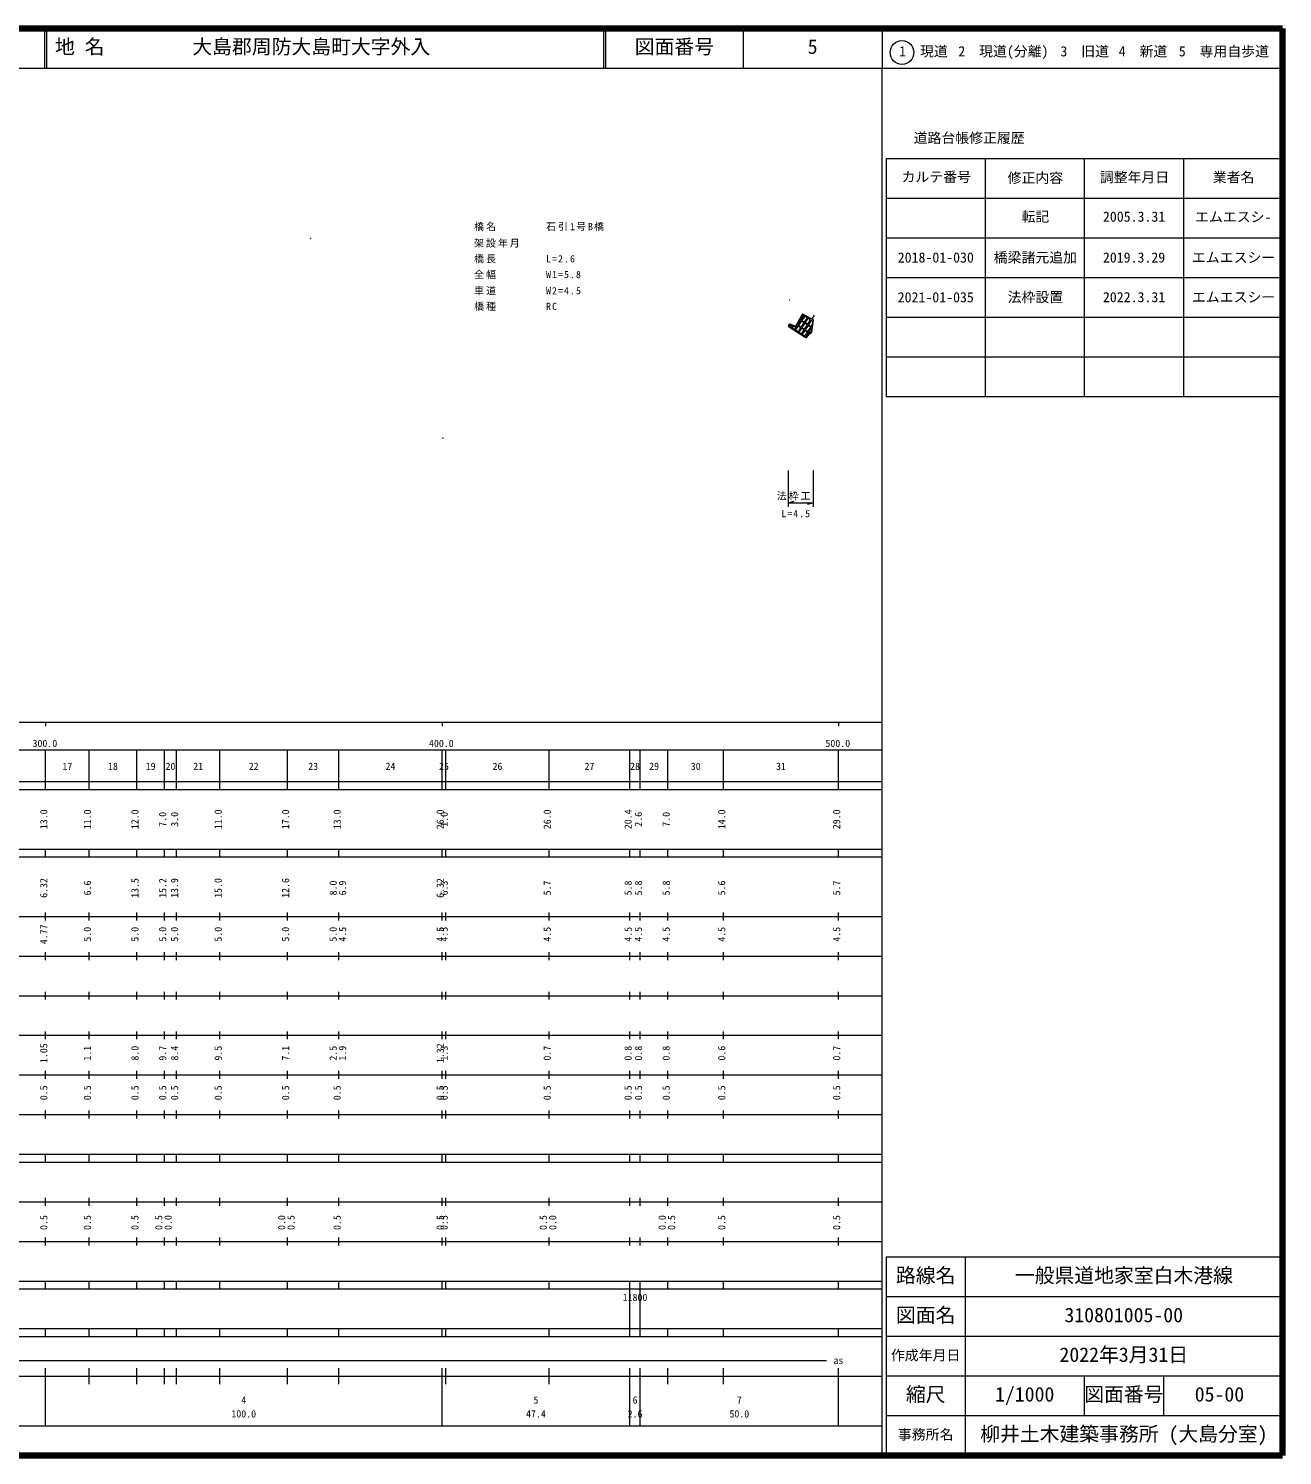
# Model space of a CAD drawing. Units: millimetres on the paper, with parts at other scales. Extents: x 40 to 680, y 20 to 380.
# Drawn here: x 363.7 to 680, y 20 to 380 of the extents above; entities that cross this region are included whole.
import ezdxf
from ezdxf.enums import TextEntityAlignment as Align

# ---------------------------------------------------------------- set-up
doc = ezdxf.new("R2010")
doc.units = ezdxf.units.MM
for name, color, linetype, lineweight in [('M-BGD', 7, 'Continuous', 13), ('M-BMK-HTXT', 7, 'Continuous', 13), ('M-STR-HTXT', 7, 'Continuous', 13), ('M-STR-STR3', 7, 'Continuous', 13), ('M-TTL', 2, 'Continuous', 140), ('M-TTL-BAND', 7, 'Continuous', 13), ('M-TTL-FRAM', 2, 'Continuous', 13), ('M-TTL-LINE', 7, 'Continuous', 13)]:
    doc.layers.add(name, color=color, linetype=linetype, lineweight=lineweight)
doc.layers.add('M-TTL-TXT', color=7, linetype='Continuous')
doc.styles.add('ＭＳ ゴシック', font='')
doc.styles.get('ＭＳ ゴシック').set_extended_font_data('MS Gothic')

msp = doc.modelspace()

# ---------------------------------------------------------------- linework, layer by layer
at = {"layer": 'M-BGD'}
for p, q in [((561.356, 306.681), (561.951, 307.684)), ((559.862, 301.848), (560.624, 302.885))]:
    msp.add_line(p, q, dxfattribs=at)
at = {"layer": 'M-BMK-HTXT'}
for centre, radius in [((434.811, 327.04), 0.0313), ((434.811, 327.04), 0.025), ((434.811, 327.04), 0.0188), ((434.811, 327.04), 0.0125), ((434.811, 327.04), 0.0063), ((555.632, 311.548), 0.0313), ((555.632, 311.548), 0.025), ((555.632, 311.548), 0.0188), ((555.632, 311.548), 0.0125), ((555.632, 311.548), 0.0063), ((468.229, 276.668), 0.0313), ((468.229, 276.668), 0.025), ((468.229, 276.668), 0.0188), ((468.229, 276.668), 0.0125), ((468.229, 276.668), 0.0063)]:
    msp.add_circle(centre, radius, dxfattribs=at)
at = {"layer": 'M-STR-HTXT'}
for p, q in [((555.312, 268.526), (555.312, 259.362)), ((561.704, 259.362), (561.704, 268.526)), ((555.312, 260.362), (556.812, 260.782)), ((555.312, 260.362), (561.704, 260.362)), ((561.704, 260.362), (560.204, 259.942))]:
    msp.add_line(p, q, dxfattribs=at)
at = {"layer": 'M-STR-STR3'}
for p, q in [((558.284, 306.459), (557.631, 305.332)), ((558.494, 306.321), (558.284, 306.459)), ((559.037, 307.759), (558.384, 306.632)), ((558.972, 308.045), (561.714, 306.476)), ((559.318, 307.574), (559.037, 307.759)), ((561.29, 303.403), (561.714, 306.476)), ((561.468, 306.158), (561.333, 305.178)), ((561.704, 306.481), (561.715, 306.479)), ((555.688, 305.514), (555.312, 304.943)), ((555.312, 304.943), (559.622, 302.106)), ((555.589, 305), (556.174, 304.615)), ((555.764, 305.265), (555.592, 305.004)), ((555.688, 305.514), (557.146, 304.893)), ((555.764, 305.265), (556.418, 304.986)), ((556.174, 304.615), (556.418, 304.986)), ((556.605, 304.906), (556.341, 304.505)), ((556.341, 304.505), (557.009, 304.065)), ((556.605, 304.906), (557.23, 304.64)), ((556.715, 305.077), (557.146, 304.893)), ((557.009, 304.065), (557.669, 305.068)), ((557.176, 303.955), (557.845, 303.515)), ((557.531, 305.159), (557.23, 304.64)), ((557.531, 305.159), (557.23, 304.64)), ((557.669, 305.068), (557.531, 305.159)), ((557.749, 305.535), (557.631, 305.332)), ((557.845, 303.515), (558.504, 304.518)), ((558.012, 303.406), (558.68, 302.966)), ((558.68, 302.966), (559.34, 303.968)), ((558.847, 302.856), (559.515, 302.416)), ((559.515, 302.416), (560.175, 303.418)), ((559.622, 302.106), (561.29, 303.403)), ((560.613, 303.13), (559.817, 302.511))]:
    msp.add_line(p, q, dxfattribs=at)
for points in [[(558.972, 308.045), (557.665, 305.789), (557.146, 304.893)], [(557.631, 305.332), (557.779, 305.235), (558.494, 306.321)], [(558.384, 306.632), (558.604, 306.488), (559.318, 307.574)], [(561.468, 306.158), (561.156, 306.364), (560.441, 305.278), (561.109, 304.838), (561.333, 305.178)], [(558.504, 304.518), (557.836, 304.958), (557.176, 303.955)], [(559.34, 303.968), (558.671, 304.408), (558.012, 303.406)], [(560.175, 303.418), (559.507, 303.858), (558.847, 302.856)], [(560.613, 303.13), (560.342, 303.308), (559.817, 302.511)], [(561.241, 304.512), (561.167, 304.561), (560.452, 303.475), (560.78, 303.26)], [(561.241, 304.512), (561.103, 303.511), (560.78, 303.26)]]:
    msp.add_lwpolyline(points, dxfattribs=at)
for points in [[(559.329, 305.771), (558.661, 306.211), (557.946, 305.125), (558.614, 304.685)], [(560.154, 307.024), (559.485, 307.464), (558.771, 306.378), (559.439, 305.938)], [(560.989, 306.474), (560.321, 306.914), (559.606, 305.828), (560.274, 305.388)], [(560.164, 305.221), (559.496, 305.661), (558.781, 304.575), (559.45, 304.135)], [(561, 304.671), (560.331, 305.111), (559.617, 304.025), (560.285, 303.585)]]:
    msp.add_lwpolyline(points, close=True, dxfattribs=at)
at = {"layer": 'M-TTL'}
for p, q in [((680, 380), (40, 380)), ((680, 20), (680, 380)), ((40, 20), (680, 20))]:
    msp.add_line(p, q, dxfattribs=at)
at = {"layer": 'M-TTL-BAND'}
for p, q in [((579, 20), (579, 370)), ((40, 205), (579, 205)), ((368, 205), (368, 204)), ((468, 205), (468, 204)), ((568, 205), (568, 204)), ((68, 198), (579, 198)), ((368, 188), (368, 198)), ((379, 188), (379, 198)), ((391, 188), (391, 198)), ((398, 188), (398, 198)), ((401, 188), (401, 198)), ((412, 188), (412, 198)), ((429, 188), (429, 198)), ((442, 188), (442, 198)), ((468, 188), (468, 198)), ((469, 188), (469, 198)), ((495, 188), (495, 198)), ((515.4, 188), (515.4, 198)), ((518, 188), (518, 198)), ((525, 188), (525, 198)), ((539, 188), (539, 198)), ((568, 188), (568, 198)), ((40, 190), (579, 190)), ((40, 188), (579, 188)), ((40, 173), (579, 173)), ((368, 171), (368, 173)), ((379, 171), (379, 173)), ((391, 171), (391, 173)), ((398, 171), (398, 173)), ((401, 171), (401, 173)), ((412, 171), (412, 173)), ((429, 171), (429, 173)), ((442, 171), (442, 173)), ((468, 171), (468, 173)), ((469, 171), (469, 173)), ((495, 171), (495, 173)), ((515.4, 171), (515.4, 173)), ((518, 171), (518, 173)), ((525, 171), (525, 173)), ((539, 171), (539, 173)), ((568, 171), (568, 173)), ((40, 171), (579, 171)), ((40, 156), (579, 156)), ((368, 155), (368, 157)), ((379, 155), (379, 157)), ((391, 155), (391, 157)), ((398, 155), (398, 157)), ((401, 155), (401, 157)), ((412, 155), (412, 157)), ((429, 155), (429, 157)), ((442, 155), (442, 157)), ((468, 155), (468, 157)), ((469, 155), (469, 157)), ((495, 155), (495, 157)), ((515.4, 155), (515.4, 157)), ((518, 155), (518, 157)), ((525, 155), (525, 157)), ((539, 155), (539, 157)), ((568, 155), (568, 157)), ((46, 146), (579, 146)), ((368, 145), (368, 147)), ((379, 145), (379, 147)), ((391, 145), (391, 147)), ((398, 145), (398, 147)), ((401, 145), (401, 147)), ((412, 145), (412, 147)), ((429, 145), (429, 147)), ((442, 145), (442, 147)), ((468, 145), (468, 147)), ((469, 145), (469, 147)), ((495, 145), (495, 147)), ((515.4, 145), (515.4, 147)), ((518, 145), (518, 147)), ((525, 145), (525, 147)), ((539, 145), (539, 147)), ((568, 145), (568, 147)), ((368, 135), (368, 137)), ((379, 135), (379, 137)), ((391, 135), (391, 137)), ((398, 135), (398, 137)), ((401, 135), (401, 137)), ((412, 135), (412, 137)), ((429, 135), (429, 137)), ((442, 135), (442, 137)), ((468, 135), (468, 137)), ((469, 135), (469, 137)), ((495, 135), (495, 137)), ((515.4, 135), (515.4, 137)), ((518, 135), (518, 137)), ((525, 135), (525, 137)), ((539, 135), (539, 137)), ((568, 135), (568, 137)), ((52, 136), (579, 136)), ((46, 126), (579, 126)), ((368, 125), (368, 127)), ((379, 125), (379, 127)), ((391, 125), (391, 127)), ((398, 125), (398, 127)), ((401, 125), (401, 127)), ((412, 125), (412, 127)), ((429, 125), (429, 127)), ((442, 125), (442, 127)), ((468, 125), (468, 127)), ((469, 125), (469, 127)), ((495, 125), (495, 127)), ((515.4, 125), (515.4, 127)), ((518, 125), (518, 127)), ((525, 125), (525, 127)), ((539, 125), (539, 127)), ((568, 125), (568, 127)), ((52, 116), (579, 116)), ((368, 115), (368, 117)), ((379, 115), (379, 117)), ((391, 115), (391, 117)), ((398, 115), (398, 117)), ((401, 115), (401, 117)), ((412, 115), (412, 117)), ((429, 115), (429, 117)), ((442, 115), (442, 117)), ((468, 115), (468, 117)), ((469, 115), (469, 117)), ((495, 115), (495, 117)), ((515.4, 115), (515.4, 117)), ((518, 115), (518, 117)), ((525, 115), (525, 117)), ((539, 115), (539, 117)), ((568, 115), (568, 117)), ((46, 106), (579, 106)), ((368, 105), (368, 107)), ((379, 105), (379, 107)), ((391, 105), (391, 107)), ((398, 105), (398, 107)), ((401, 105), (401, 107)), ((412, 105), (412, 107)), ((429, 105), (429, 107)), ((442, 105), (442, 107)), ((468, 105), (468, 107)), ((469, 105), (469, 107)), ((495, 105), (495, 107)), ((515.4, 105), (515.4, 107)), ((518, 105), (518, 107)), ((525, 105), (525, 107)), ((539, 105), (539, 107)), ((568, 105), (568, 107)), ((40, 96), (579, 96)), ((40, 94), (579, 94)), ((368, 94), (368, 96)), ((379, 94), (379, 96)), ((391, 94), (391, 96)), ((398, 94), (398, 96)), ((401, 94), (401, 96)), ((412, 94), (412, 96)), ((429, 94), (429, 96)), ((442, 94), (442, 96)), ((468, 94), (468, 96)), ((469, 94), (469, 96)), ((495, 94), (495, 96)), ((515.4, 94), (515.4, 96)), ((518, 94), (518, 96)), ((525, 94), (525, 96)), ((539, 94), (539, 96)), ((568, 94), (568, 96)), ((49, 84), (579, 84)), ((368, 83), (368, 85)), ((379, 83), (379, 85)), ((391, 83), (391, 85)), ((398, 83), (398, 85)), ((401, 83), (401, 85)), ((412, 83), (412, 85)), ((429, 83), (429, 85)), ((442, 83), (442, 85)), ((468, 83), (468, 85)), ((469, 83), (469, 85)), ((495, 83), (495, 85)), ((515.4, 83), (515.4, 85)), ((518, 83), (518, 85)), ((525, 83), (525, 85)), ((539, 83), (539, 85)), ((568, 83), (568, 85)), ((40, 74), (579, 74)), ((368, 73), (368, 75)), ((379, 73), (379, 75)), ((391, 73), (391, 75)), ((398, 73), (398, 75)), ((401, 73), (401, 75)), ((412, 73), (412, 75)), ((429, 73), (429, 75)), ((442, 73), (442, 75)), ((468, 73), (468, 75)), ((469, 73), (469, 75)), ((495, 73), (495, 75)), ((515.4, 73), (515.4, 75)), ((518, 73), (518, 75)), ((525, 73), (525, 75)), ((539, 73), (539, 75)), ((568, 73), (568, 75)), ((40, 64), (579, 64)), ((40, 62), (579, 62)), ((368, 62), (368, 64)), ((379, 62), (379, 64)), ((391, 62), (391, 64)), ((398, 62), (398, 64)), ((401, 62), (401, 64)), ((412, 62), (412, 64)), ((429, 62), (429, 64)), ((442, 62), (442, 64)), ((468, 62), (468, 64)), ((469, 62), (469, 64)), ((495, 62), (495, 64)), ((515.4, 62), (515.4, 64)), ((515.4, 52), (515.4, 62)), ((518, 62), (518, 64)), ((518, 52), (518, 62)), ((525, 62), (525, 64)), ((539, 62), (539, 64)), ((568, 62), (568, 64)), ((40, 52), (579, 52)), ((368, 50), (368, 52)), ((379, 50), (379, 52)), ((391, 50), (391, 52)), ((398, 50), (398, 52)), ((401, 50), (401, 52)), ((412, 50), (412, 52)), ((429, 50), (429, 52)), ((442, 50), (442, 52)), ((468, 50), (468, 52)), ((469, 50), (469, 52)), ((495, 50), (495, 52)), ((515.4, 50), (515.4, 52)), ((518, 50), (518, 52)), ((525, 50), (525, 52)), ((539, 50), (539, 52)), ((568, 50), (568, 52)), ((40, 50), (579, 50)), ((71, 44), (565, 44)), ((40, 40), (579, 40)), ((368, 27.5), (368, 42)), ((379, 38), (379, 42)), ((391, 38), (391, 42)), ((398, 38), (398, 42)), ((401, 38), (401, 42)), ((412, 38), (412, 42)), ((429, 38), (429, 42)), ((442, 38), (442, 42)), ((468, 27.5), (468, 42)), ((469, 38), (469, 42)), ((495, 38), (495, 42)), ((515.4, 27.5), (515.4, 42)), ((518, 27.5), (518, 42)), ((525, 38), (525, 42)), ((539, 38), (539, 42)), ((568, 27.5), (568, 42)), ((68, 27.5), (579, 27.5))]:
    msp.add_line(p, q, dxfattribs=at)
at = {"layer": 'M-TTL-FRAM'}
msp.add_line((580, 347.197), (680, 347.197), dxfattribs=at)
for points in [[(580, 347.197), (580, 287.197), (680, 287.197)], [(680, 70), (580, 70), (580, 20)]]:
    msp.add_lwpolyline(points, dxfattribs=at)
at = {"layer": 'M-TTL-LINE'}
for p, q in [((367.75, 380), (367.75, 370)), ((368.25, 380), (368.25, 370)), ((508.747, 380), (508.747, 370)), ((509.247, 380), (509.247, 370)), ((543.996, 380), (543.996, 370)), ((579, 380), (579, 370)), ((40, 370), (680, 370)), ((605, 347.197), (605, 287.197)), ((630, 347.197), (630, 287.197)), ((655, 347.197), (655, 287.197)), ((580, 337.197), (680, 337.197)), ((580, 327.197), (680, 327.197)), ((580, 317.197), (680, 317.197)), ((580, 307.197), (680, 307.197)), ((580, 297.197), (680, 297.197)), ((600, 70), (600, 20)), ((680, 60), (580, 60)), ((680, 50), (580, 50)), ((680, 40), (580, 40)), ((630, 40), (630, 30)), ((650, 40), (650, 30)), ((680, 30), (580, 30))]:
    msp.add_line(p, q, dxfattribs=at)
msp.add_circle((584.031, 373.958), 3, dxfattribs=at)

# ---------------------------------------------------------------- texts
at = {"layer": 'M-BMK-HTXT', "char_height": 1.833, "attachment_point": 7, "style": 'ＭＳ ゴシック'}
for s, insert in [('\\T1.21;橋名\u3000\u3000\u3000\u3000石引1号B橋\\~', (476.096, 328.903)), ('\\T1.2;架設年月\u3000\u3000', (476.096, 324.722)), ('\\T1.21;橋長\u3000\u3000\u3000\u3000L=2.6', (476.096, 320.778)), ('\\T1.21;全幅\u3000\u3000\u3000\u3000W1=5.8', (476.096, 316.822)), ('\\T1.21;車道\u3000\u3000\u3000\u3000W2=4.5', (476.096, 312.731)), ('\\T1.21;橋種\u3000\u3000\u3000\u3000RC', (476.096, 308.775))]:
    msp.add_mtext(s, dxfattribs=dict(at, insert=insert))
at = {"layer": 'M-STR-HTXT', "char_height": 1.833, "attachment_point": 7, "style": 'ＭＳ ゴシック'}
for s, insert in [('\\T1.2;法枠工', (552.458, 260.962)), ('\\T1.2;L=4.5', (553.619, 256.667))]:
    msp.add_mtext(s, dxfattribs=dict(at, insert=insert))
at = {"layer": 'M-TTL-BAND', "style": 'ＭＳ ゴシック'}
for s, p in [('300.0', (364.719, 198.195)), ('400.0', (464.719, 198.195)), ('500.0', (564.719, 198.195)), ('17', (372.25, 192.405)), ('18', (383.75, 192.405)), ('19', (393.25, 192.405)), ('20', (398.25, 192.405)), ('21', (405.25, 192.405)), ('22', (419.25, 192.405)), ('23', (434.25, 192.405)), ('24', (453.75, 192.405)), ('25', (467.25, 192.405)), ('26', (480.75, 192.405)), ('27', (503.95, 192.405)), ('28', (515.45, 192.405)), ('29', (520.25, 192.405)), ('30', (530.75, 192.405)), ('31', (552.25, 192.405)), ('11800', (513.575, 58.405)), ('as', (566.75, 42.5)), ('4', (417.375, 32.523)), ('5', (491.075, 32.523)), ('6', (516.075, 32.523)), ('7', (542.375, 32.523)), ('100.0', (414.875, 29.033)), ('47.4', (489.2, 29.033)), ('2.6', (514.825, 29.033)), ('50.0', (540.5, 29.033))]:
    msp.add_text(s, height=1.833, dxfattribs=at).set_placement(p, align=Align.BOTTOM_LEFT)
for s, p in [('13.0', (369, 178)), ('11.0', (380, 178)), ('12.0', (392, 178)), ('7.0', (399, 178.625)), ('3.0', (402, 178.625)), ('11.0', (413, 178)), ('17.0', (430, 178)), ('13.0', (443, 178)), ('26.0', (469, 178)), ('1.0', (470, 178.625)), ('26.0', (496, 178)), ('20.4', (516.4, 178)), ('2.6', (519, 178.625)), ('7.0', (526, 178.625)), ('14.0', (540, 178)), ('29.0', (569, 178)), ('6.32', (369, 160.674)), ('6.6', (380, 161.299)), ('13.5', (392, 160.674)), ('15.2', (399, 160.674)), ('13.9', (402, 160.674)), ('15.0', (413, 160.674)), ('12.6', (430, 160.674)), ('8.0', (442, 161.299)), ('6.9', (444.37, 161.299)), ('6.32', (469, 160.674)), ('6.3', (470, 161.299)), ('5.7', (496, 161.299)), ('5.8', (516.4, 161.299)), ('5.8', (519, 161.299)), ('5.8', (526, 161.299)), ('5.6', (540, 161.299)), ('5.7', (569, 161.299)), ('4.77', (369, 149)), ('5.0', (380, 149.625)), ('5.0', (392, 149.625)), ('5.0', (399, 149.625)), ('5.0', (402, 149.625)), ('5.0', (413, 149.625)), ('5.0', (430, 149.625)), ('5.0', (442, 149.625)), ('4.5', (444.37, 149.625)), ('4.5', (469, 149.625)), ('4.5', (470, 149.625)), ('4.5', (496, 149.625)), ('4.5', (516.4, 149.625)), ('4.5', (519, 149.625)), ('4.5', (526, 149.625)), ('4.5', (540, 149.625)), ('4.5', (569, 149.625)), ('1.05', (369, 119)), ('1.1', (380, 119.625)), ('8.0', (392, 119.625)), ('9.7', (399, 119.625)), ('8.4', (402, 119.625)), ('9.5', (413, 119.625)), ('7.1', (430, 119.625)), ('2.5', (442, 119.625)), ('1.9', (444.37, 119.625)), ('1.32', (469, 119)), ('1.3', (470, 119.625)), ('0.7', (496, 119.625)), ('0.8', (516.4, 119.625)), ('0.8', (519, 119.625)), ('0.8', (526, 119.625)), ('0.6', (540, 119.625)), ('0.7', (569, 119.625)), ('0.5', (369, 109.625)), ('0.5', (380, 109.625)), ('0.5', (392, 109.625)), ('0.5', (399, 109.625)), ('0.5', (402, 109.625)), ('0.5', (413, 109.625)), ('0.5', (430, 109.625)), ('0.5', (443, 109.625)), ('0.5', (469, 109.625)), ('0.5', (470, 109.625)), ('0.5', (496, 109.625)), ('0.5', (516.4, 109.625)), ('0.5', (519, 109.625)), ('0.5', (526, 109.625)), ('0.5', (540, 109.625)), ('0.5', (569, 109.625)), ('0.5', (369, 76.889)), ('0.5', (380, 76.889)), ('0.5', (392, 76.889)), ('0.5', (398, 76.889)), ('0.0', (400.37, 76.889)), ('0.0', (429, 76.889)), ('0.5', (431.37, 76.889)), ('0.5', (443, 76.889)), ('0.5', (469, 76.889)), ('0.5', (470, 76.889)), ('0.5', (495, 76.889)), ('0.0', (497.37, 76.889)), ('0.0', (525, 76.889)), ('0.5', (527.37, 76.889)), ('0.5', (540, 76.889)), ('0.5', (569, 76.889))]:
    msp.add_text(s, height=1.833, rotation=90, dxfattribs=at).set_placement(p, align=Align.BOTTOM_LEFT)
at = {"layer": 'M-TTL-TXT', "style": 'ＭＳ ゴシック'}
for s, height, p in [('地 名', 3.666, (370.38, 372.5)), ('大島郡周防大島町大字外入', 3.666, (405.024, 372.5)), ('図面番号', 3.666, (516.621, 372.5)), ('5', 3.666, (560.246, 372.5)), ('1\u3000現道', 2.566, (583.323, 372.208)), ('2\u3000現道(分離)', 2.566, (598.244, 372.208)), ('3\u3000旧道', 2.566, (623.996, 372.208)), ('4\u3000新道', 2.566, (638.699, 372.208)), ('5\u3000専用自歩道', 2.566, (653.853, 372.208)), ('道路台帳修正履歴', 2.566, (586.968, 350.363)), ('カルテ番号', 2.566, (583.925, 340.527)), ('修正内容', 2.566, (610.675, 340.273)), ('調整年月日', 2.566, (633.925, 340.447)), ('業者名', 2.566, (662.425, 340.447)), ('転記', 2.566, (614.175, 330.495)), ('2005.3.31', 2.566, (634.712, 330.495)), ('エムエスシ-', 2.566, (657.962, 330.439)), ('2018-01-030', 2.566, (582.962, 320.19)), ('橋梁諸元追加', 2.566, (607.175, 320.19)), ('2019.3.29', 2.566, (634.712, 320.19)), ('エムエスシー', 2.566, (657.175, 320.19)), ('2021-01-035', 2.566, (582.951, 310.161)), ('法枠設置', 2.566, (610.675, 310.19)), ('2022.3.31', 2.566, (634.712, 310.19)), ('エムエスシー', 2.566, (657.175, 310.19)), ('路線名', 3.666, (582.5, 62.5)), ('一般県道地家室白木港線', 3.666, (612.5, 62.5)), ('図面名', 3.666, (582.5, 52.5)), ('310801005-00', 3.666, (625, 52.5)), ('作成年月日', 2.566, (581.25, 43.25)), ('2022年3月31日', 3.666, (623.75, 42.5)), ('縮尺', 3.666, (585, 32.5)), ('1/1000', 3.666, (607.5, 32.5)), ('図面番号', 3.666, (630, 32.5)), ('05-00', 3.666, (657.875, 32.5)), ('事務所名', 2.566, (583, 23.25)), ('柳井土木建築事務所 (大島分室)', 3.666, (603.75, 22.5))]:
    msp.add_text(s, height=height, dxfattribs=at).set_placement(p, align=Align.BOTTOM_LEFT)

doc.saveas('drawing.dxf')
